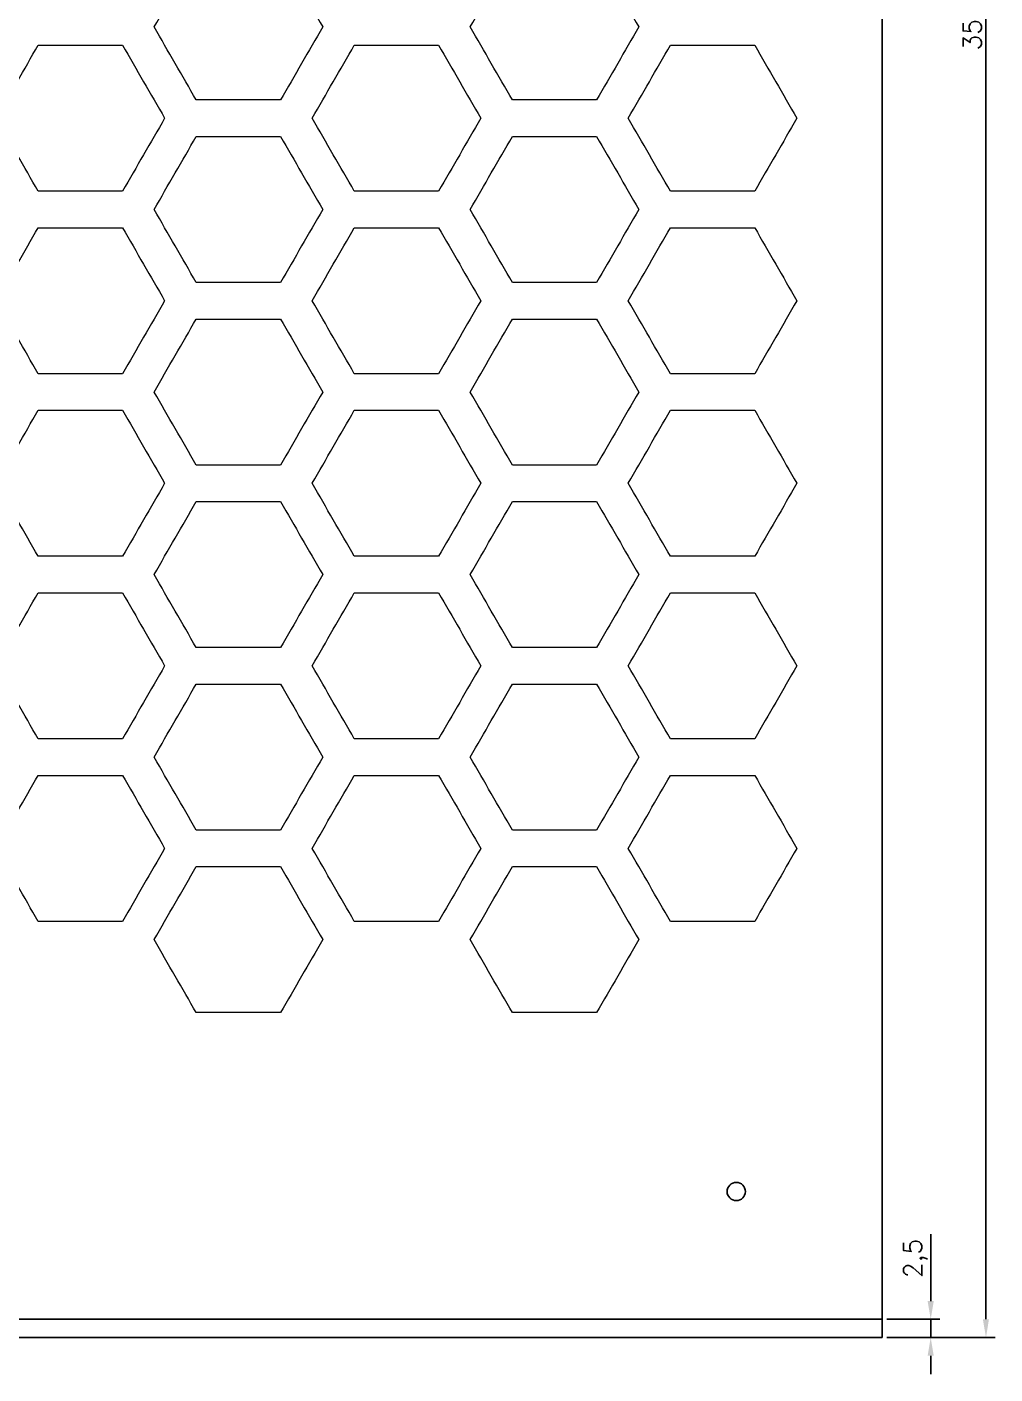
# Model space of a CAD drawing. Header units: inches. Extents: x 2 to 2337, y 1 to 1206.
# Drawn here: x 1530.5 to 1663.1, y 572.5 to 757 of the extents above; entities that cross this region are included whole.
import ezdxf

# ---------------------------------------------------------------- set-up
doc = ezdxf.new("R2010")
doc.units = ezdxf.units.IN
doc.header["$MEASUREMENT"] = 0
doc.styles.get("Standard").update_dxf_attribs({"font": 'txt', "bigfont": 'gbcbig.shx'})
doc.dimstyles.new('ISO-25', dxfattribs={"dimtxt": 2.5, "dimasz": 2.5, "dimexe": 1.25, "dimexo": 0.625, "dimtad": 1, "dimtxsty": 'Standard', "dimcen": 2.5, "dimadec": 0, "dimazin": 0, "dimtfac": 1, "dimtmove": 0, "dimatfit": 3, "dimfxl": 1, "dimarcsym": 0})

# ---------------------------------------------------------------- blocks, each defined once
blk = doc.blocks.new('*D40')
at = {"color": 0, "lineweight": -2}
for p, q in [((1648.3, 936.51), (1663.13, 936.51)), ((1661.88, 934.01), (1661.88, 580.01)), ((1648.3, 577.51), (1663.13, 577.51))]:
    blk.add_line(p, q, dxfattribs=at)
at = {"color": 0}
for points in [[(1661.46, 934.01), (1662.29, 934.01), (1661.88, 936.51)], [(1661.46, 580.01), (1662.29, 580.01), (1661.88, 577.51)]]:
    blk.add_solid(points, dxfattribs=at)
at = {"layer": 'Defpoints', "color": 0}
for p in [(1647.67, 936.51), (1647.67, 577.51), (1661.88, 577.51)]:
    blk.add_point(p, dxfattribs=at)
at = {"color": 0, "insert": (1660, 757.01), "char_height": 2.5, "attachment_point": 5, "rotation": 90}
blk.add_mtext('359', dxfattribs=at)
blk = doc.blocks.new('*D44')
at = {"color": 0, "lineweight": -2}
for p, q in [((1654.31, 582.51), (1654.31, 591.68)), ((1648.3, 580.01), (1655.56, 580.01)), ((1654.31, 577.51), (1654.31, 580.01)), ((1648.3, 577.51), (1655.56, 577.51)), ((1654.31, 575.01), (1654.31, 572.51))]:
    blk.add_line(p, q, dxfattribs=at)
at = {"color": 0}
for points in [[(1653.89, 582.51), (1654.73, 582.51), (1654.31, 580.01)], [(1653.89, 575.01), (1654.73, 575.01), (1654.31, 577.51)]]:
    blk.add_solid(points, dxfattribs=at)
at = {"layer": 'Defpoints', "color": 0}
for p in [(1647.67, 580.01), (1654.31, 580.01), (1647.67, 577.51)]:
    blk.add_point(p, dxfattribs=at)
at = {"color": 0, "insert": (1652.23, 588.35), "char_height": 2.5, "attachment_point": 5, "rotation": 90}
blk.add_mtext('2,5', dxfattribs=at)

msp = doc.modelspace()

# ---------------------------------------------------------------- linework, layer by layer
at = {"color": 0}
msp.add_line((1647.673, 936.513), (1647.673, 577.513), dxfattribs=at)
at = {"color": 4}
for p, q in [((1384.673, 580.013), (1647.673, 580.013)), ((1647.673, 577.513), (1384.673, 577.513))]:
    msp.add_line(p, q, dxfattribs=at)
msp.add_circle((1627.673, 597.513), 1.25, dxfattribs=at)
at = {"color": 7, "linetype": 'Continuous', "lineweight": 18}
for points in [[(1553.701, 767.009), (1551.776, 763.676), (1549.852, 760.343), (1547.927, 757.009), (1549.852, 753.676), (1551.776, 750.343), (1553.701, 747.009), (1557.55, 747.009), (1561.399, 747.009), (1565.248, 747.009), (1567.172, 750.343), (1569.097, 753.676), (1571.021, 757.009), (1569.097, 760.343), (1567.172, 763.676), (1565.248, 767.009), (1561.399, 767.009), (1557.55, 767.009), (1553.701, 767.009)], [(1553.701, 767.009), (1551.776, 763.676), (1549.852, 760.343), (1547.927, 757.009), (1549.852, 753.676), (1551.776, 750.343), (1553.701, 747.009), (1557.55, 747.009), (1561.399, 747.009), (1565.248, 747.009), (1567.172, 750.343), (1569.097, 753.676), (1571.021, 757.009), (1569.097, 760.343), (1567.172, 763.676), (1565.248, 767.009), (1561.399, 767.009), (1557.55, 767.009), (1553.701, 767.009)], [(1597.002, 767.009), (1595.078, 763.676), (1593.153, 760.343), (1591.229, 757.009), (1593.153, 753.676), (1595.078, 750.343), (1597.002, 747.009), (1600.851, 747.009), (1604.7, 747.009), (1608.549, 747.009), (1610.474, 750.343), (1612.398, 753.676), (1614.323, 757.009), (1612.398, 760.343), (1610.474, 763.676), (1608.549, 767.009), (1604.7, 767.009), (1600.851, 767.009), (1597.002, 767.009)], [(1597.002, 767.009), (1595.078, 763.676), (1593.153, 760.343), (1591.229, 757.009), (1593.153, 753.676), (1595.078, 750.343), (1597.002, 747.009), (1600.851, 747.009), (1604.7, 747.009), (1608.549, 747.009), (1610.474, 750.343), (1612.398, 753.676), (1614.323, 757.009), (1612.398, 760.343), (1610.474, 763.676), (1608.549, 767.009), (1604.7, 767.009), (1600.851, 767.009), (1597.002, 767.009)], [(1532.05, 754.509), (1530.126, 751.176), (1528.201, 747.843), (1526.277, 744.509), (1528.201, 741.176), (1530.126, 737.843), (1532.05, 734.509), (1535.899, 734.509), (1539.748, 734.509), (1543.597, 734.509), (1545.522, 737.843), (1547.446, 741.176), (1549.371, 744.509), (1547.446, 747.843), (1545.522, 751.176), (1543.597, 754.509), (1539.748, 754.509), (1535.899, 754.509), (1532.05, 754.509)], [(1532.05, 754.509), (1530.126, 751.176), (1528.201, 747.843), (1526.277, 744.509), (1528.201, 741.176), (1530.126, 737.843), (1532.05, 734.509), (1535.899, 734.509), (1539.748, 734.509), (1543.597, 734.509), (1545.522, 737.843), (1547.446, 741.176), (1549.371, 744.509), (1547.446, 747.843), (1545.522, 751.176), (1543.597, 754.509), (1539.748, 754.509), (1535.899, 754.509), (1532.05, 754.509)], [(1575.352, 754.509), (1573.427, 751.176), (1571.503, 747.843), (1569.578, 744.509), (1571.503, 741.176), (1573.427, 737.843), (1575.352, 734.509), (1579.201, 734.509), (1583.05, 734.509), (1586.899, 734.509), (1588.823, 737.843), (1590.748, 741.176), (1592.672, 744.509), (1590.748, 747.843), (1588.823, 751.176), (1586.899, 754.509), (1583.05, 754.509), (1579.201, 754.509), (1575.352, 754.509)], [(1575.352, 754.509), (1573.427, 751.176), (1571.503, 747.843), (1569.578, 744.509), (1571.503, 741.176), (1573.427, 737.843), (1575.352, 734.509), (1579.201, 734.509), (1583.05, 734.509), (1586.899, 734.509), (1588.823, 737.843), (1590.748, 741.176), (1592.672, 744.509), (1590.748, 747.843), (1588.823, 751.176), (1586.899, 754.509), (1583.05, 754.509), (1579.201, 754.509), (1575.352, 754.509)], [(1618.653, 754.509), (1616.728, 751.176), (1614.804, 747.843), (1612.879, 744.509), (1614.804, 741.176), (1616.728, 737.843), (1618.653, 734.509), (1622.502, 734.509), (1626.351, 734.509), (1630.2, 734.509), (1632.124, 737.843), (1634.049, 741.176), (1635.973, 744.509), (1634.049, 747.843), (1632.124, 751.176), (1630.2, 754.509), (1626.351, 754.509), (1622.502, 754.509), (1618.653, 754.509)], [(1618.653, 754.509), (1616.728, 751.176), (1614.804, 747.843), (1612.879, 744.509), (1614.804, 741.176), (1616.728, 737.843), (1618.653, 734.509), (1622.502, 734.509), (1626.351, 734.509), (1630.2, 734.509), (1632.124, 737.843), (1634.049, 741.176), (1635.973, 744.509), (1634.049, 747.843), (1632.124, 751.176), (1630.2, 754.509), (1626.351, 754.509), (1622.502, 754.509), (1618.653, 754.509)], [(1553.701, 742.009), (1551.776, 738.676), (1549.852, 735.343), (1547.927, 732.009), (1549.852, 728.676), (1551.776, 725.343), (1553.701, 722.009), (1557.55, 722.009), (1561.399, 722.009), (1565.248, 722.009), (1567.172, 725.343), (1569.097, 728.676), (1571.021, 732.009), (1569.097, 735.343), (1567.172, 738.676), (1565.248, 742.009), (1561.399, 742.009), (1557.55, 742.009), (1553.701, 742.009)], [(1553.701, 742.009), (1551.776, 738.676), (1549.852, 735.343), (1547.927, 732.009), (1549.852, 728.676), (1551.776, 725.343), (1553.701, 722.009), (1557.55, 722.009), (1561.399, 722.009), (1565.248, 722.009), (1567.172, 725.343), (1569.097, 728.676), (1571.021, 732.009), (1569.097, 735.343), (1567.172, 738.676), (1565.248, 742.009), (1561.399, 742.009), (1557.55, 742.009), (1553.701, 742.009)], [(1553.701, 742.009), (1551.776, 738.676), (1549.852, 735.343), (1547.927, 732.009), (1549.852, 728.676), (1551.776, 725.343), (1553.701, 722.009), (1557.55, 722.009), (1561.399, 722.009), (1565.248, 722.009), (1567.172, 725.343), (1569.097, 728.676), (1571.021, 732.009), (1569.097, 735.343), (1567.172, 738.676), (1565.248, 742.009), (1561.399, 742.009), (1557.55, 742.009), (1553.701, 742.009)], [(1553.701, 742.009), (1551.776, 738.676), (1549.852, 735.343), (1547.927, 732.009), (1549.852, 728.676), (1551.776, 725.343), (1553.701, 722.009), (1557.55, 722.009), (1561.399, 722.009), (1565.248, 722.009), (1567.172, 725.343), (1569.097, 728.676), (1571.021, 732.009), (1569.097, 735.343), (1567.172, 738.676), (1565.248, 742.009), (1561.399, 742.009), (1557.55, 742.009), (1553.701, 742.009)], [(1597.002, 742.009), (1595.078, 738.676), (1593.153, 735.343), (1591.229, 732.009), (1593.153, 728.676), (1595.078, 725.343), (1597.002, 722.009), (1600.851, 722.009), (1604.7, 722.009), (1608.549, 722.009), (1610.474, 725.343), (1612.398, 728.676), (1614.323, 732.009), (1612.398, 735.343), (1610.474, 738.676), (1608.549, 742.009), (1604.7, 742.009), (1600.851, 742.009), (1597.002, 742.009)], [(1597.002, 742.009), (1595.078, 738.676), (1593.153, 735.343), (1591.229, 732.009), (1593.153, 728.676), (1595.078, 725.343), (1597.002, 722.009), (1600.851, 722.009), (1604.7, 722.009), (1608.549, 722.009), (1610.474, 725.343), (1612.398, 728.676), (1614.323, 732.009), (1612.398, 735.343), (1610.474, 738.676), (1608.549, 742.009), (1604.7, 742.009), (1600.851, 742.009), (1597.002, 742.009)], [(1597.002, 742.009), (1595.078, 738.676), (1593.153, 735.343), (1591.229, 732.009), (1593.153, 728.676), (1595.078, 725.343), (1597.002, 722.009), (1600.851, 722.009), (1604.7, 722.009), (1608.549, 722.009), (1610.474, 725.343), (1612.398, 728.676), (1614.323, 732.009), (1612.398, 735.343), (1610.474, 738.676), (1608.549, 742.009), (1604.7, 742.009), (1600.851, 742.009), (1597.002, 742.009)], [(1597.002, 742.009), (1595.078, 738.676), (1593.153, 735.343), (1591.229, 732.009), (1593.153, 728.676), (1595.078, 725.343), (1597.002, 722.009), (1600.851, 722.009), (1604.7, 722.009), (1608.549, 722.009), (1610.474, 725.343), (1612.398, 728.676), (1614.323, 732.009), (1612.398, 735.343), (1610.474, 738.676), (1608.549, 742.009), (1604.7, 742.009), (1600.851, 742.009), (1597.002, 742.009)], [(1532.05, 729.509), (1530.126, 726.176), (1528.201, 722.843), (1526.277, 719.509), (1528.201, 716.176), (1530.126, 712.843), (1532.05, 709.509), (1535.899, 709.509), (1539.748, 709.509), (1543.597, 709.509), (1545.522, 712.843), (1547.446, 716.176), (1549.371, 719.509), (1547.446, 722.843), (1545.522, 726.176), (1543.597, 729.509), (1539.748, 729.509), (1535.899, 729.509), (1532.05, 729.509)], [(1532.05, 729.509), (1530.126, 726.176), (1528.201, 722.843), (1526.277, 719.509), (1528.201, 716.176), (1530.126, 712.843), (1532.05, 709.509), (1535.899, 709.509), (1539.748, 709.509), (1543.597, 709.509), (1545.522, 712.843), (1547.446, 716.176), (1549.371, 719.509), (1547.446, 722.843), (1545.522, 726.176), (1543.597, 729.509), (1539.748, 729.509), (1535.899, 729.509), (1532.05, 729.509)], [(1532.05, 729.509), (1530.126, 726.176), (1528.201, 722.843), (1526.277, 719.509), (1528.201, 716.176), (1530.126, 712.843), (1532.05, 709.509), (1535.899, 709.509), (1539.748, 709.509), (1543.597, 709.509), (1545.522, 712.843), (1547.446, 716.176), (1549.371, 719.509), (1547.446, 722.843), (1545.522, 726.176), (1543.597, 729.509), (1539.748, 729.509), (1535.899, 729.509), (1532.05, 729.509)], [(1532.05, 729.509), (1530.126, 726.176), (1528.201, 722.843), (1526.277, 719.509), (1528.201, 716.176), (1530.126, 712.843), (1532.05, 709.509), (1535.899, 709.509), (1539.748, 709.509), (1543.597, 709.509), (1545.522, 712.843), (1547.446, 716.176), (1549.371, 719.509), (1547.446, 722.843), (1545.522, 726.176), (1543.597, 729.509), (1539.748, 729.509), (1535.899, 729.509), (1532.05, 729.509)], [(1575.352, 729.509), (1573.427, 726.176), (1571.503, 722.843), (1569.578, 719.509), (1571.503, 716.176), (1573.427, 712.843), (1575.352, 709.509), (1579.201, 709.509), (1583.05, 709.509), (1586.899, 709.509), (1588.823, 712.843), (1590.748, 716.176), (1592.672, 719.509), (1590.748, 722.843), (1588.823, 726.176), (1586.899, 729.509), (1583.05, 729.509), (1579.201, 729.509), (1575.352, 729.509)], [(1575.352, 729.509), (1573.427, 726.176), (1571.503, 722.843), (1569.578, 719.509), (1571.503, 716.176), (1573.427, 712.843), (1575.352, 709.509), (1579.201, 709.509), (1583.05, 709.509), (1586.899, 709.509), (1588.823, 712.843), (1590.748, 716.176), (1592.672, 719.509), (1590.748, 722.843), (1588.823, 726.176), (1586.899, 729.509), (1583.05, 729.509), (1579.201, 729.509), (1575.352, 729.509)], [(1575.352, 729.509), (1573.427, 726.176), (1571.503, 722.843), (1569.578, 719.509), (1571.503, 716.176), (1573.427, 712.843), (1575.352, 709.509), (1579.201, 709.509), (1583.05, 709.509), (1586.899, 709.509), (1588.823, 712.843), (1590.748, 716.176), (1592.672, 719.509), (1590.748, 722.843), (1588.823, 726.176), (1586.899, 729.509), (1583.05, 729.509), (1579.201, 729.509), (1575.352, 729.509)], [(1575.352, 729.509), (1573.427, 726.176), (1571.503, 722.843), (1569.578, 719.509), (1571.503, 716.176), (1573.427, 712.843), (1575.352, 709.509), (1579.201, 709.509), (1583.05, 709.509), (1586.899, 709.509), (1588.823, 712.843), (1590.748, 716.176), (1592.672, 719.509), (1590.748, 722.843), (1588.823, 726.176), (1586.899, 729.509), (1583.05, 729.509), (1579.201, 729.509), (1575.352, 729.509)], [(1618.653, 729.509), (1616.728, 726.176), (1614.804, 722.843), (1612.879, 719.509), (1614.804, 716.176), (1616.728, 712.843), (1618.653, 709.509), (1622.502, 709.509), (1626.351, 709.509), (1630.2, 709.509), (1632.124, 712.843), (1634.049, 716.176), (1635.973, 719.509), (1634.049, 722.843), (1632.124, 726.176), (1630.2, 729.509), (1626.351, 729.509), (1622.502, 729.509), (1618.653, 729.509)], [(1618.653, 729.509), (1616.728, 726.176), (1614.804, 722.843), (1612.879, 719.509), (1614.804, 716.176), (1616.728, 712.843), (1618.653, 709.509), (1622.502, 709.509), (1626.351, 709.509), (1630.2, 709.509), (1632.124, 712.843), (1634.049, 716.176), (1635.973, 719.509), (1634.049, 722.843), (1632.124, 726.176), (1630.2, 729.509), (1626.351, 729.509), (1622.502, 729.509), (1618.653, 729.509)], [(1618.653, 729.509), (1616.728, 726.176), (1614.804, 722.843), (1612.879, 719.509), (1614.804, 716.176), (1616.728, 712.843), (1618.653, 709.509), (1622.502, 709.509), (1626.351, 709.509), (1630.2, 709.509), (1632.124, 712.843), (1634.049, 716.176), (1635.973, 719.509), (1634.049, 722.843), (1632.124, 726.176), (1630.2, 729.509), (1626.351, 729.509), (1622.502, 729.509), (1618.653, 729.509)], [(1618.653, 729.509), (1616.728, 726.176), (1614.804, 722.843), (1612.879, 719.509), (1614.804, 716.176), (1616.728, 712.843), (1618.653, 709.509), (1622.502, 709.509), (1626.351, 709.509), (1630.2, 709.509), (1632.124, 712.843), (1634.049, 716.176), (1635.973, 719.509), (1634.049, 722.843), (1632.124, 726.176), (1630.2, 729.509), (1626.351, 729.509), (1622.502, 729.509), (1618.653, 729.509)], [(1553.701, 717.009), (1551.776, 713.676), (1549.852, 710.343), (1547.927, 707.009), (1549.852, 703.676), (1551.776, 700.343), (1553.701, 697.009), (1557.55, 697.009), (1561.399, 697.009), (1565.248, 697.009), (1567.172, 700.343), (1569.097, 703.676), (1571.021, 707.009), (1569.097, 710.343), (1567.172, 713.676), (1565.248, 717.009), (1561.399, 717.009), (1557.55, 717.009), (1553.701, 717.009)], [(1553.701, 717.009), (1551.776, 713.676), (1549.852, 710.343), (1547.927, 707.009), (1549.852, 703.676), (1551.776, 700.343), (1553.701, 697.009), (1557.55, 697.009), (1561.399, 697.009), (1565.248, 697.009), (1567.172, 700.343), (1569.097, 703.676), (1571.021, 707.009), (1569.097, 710.343), (1567.172, 713.676), (1565.248, 717.009), (1561.399, 717.009), (1557.55, 717.009), (1553.701, 717.009)], [(1597.002, 717.009), (1595.078, 713.676), (1593.153, 710.343), (1591.229, 707.009), (1593.153, 703.676), (1595.078, 700.343), (1597.002, 697.009), (1600.851, 697.009), (1604.7, 697.009), (1608.549, 697.009), (1610.474, 700.343), (1612.398, 703.676), (1614.323, 707.009), (1612.398, 710.343), (1610.474, 713.676), (1608.549, 717.009), (1604.7, 717.009), (1600.851, 717.009), (1597.002, 717.009)], [(1597.002, 717.009), (1595.078, 713.676), (1593.153, 710.343), (1591.229, 707.009), (1593.153, 703.676), (1595.078, 700.343), (1597.002, 697.009), (1600.851, 697.009), (1604.7, 697.009), (1608.549, 697.009), (1610.474, 700.343), (1612.398, 703.676), (1614.323, 707.009), (1612.398, 710.343), (1610.474, 713.676), (1608.549, 717.009), (1604.7, 717.009), (1600.851, 717.009), (1597.002, 717.009)], [(1532.05, 704.509), (1530.126, 701.176), (1528.201, 697.843), (1526.277, 694.509), (1528.201, 691.176), (1530.126, 687.843), (1532.05, 684.509), (1535.899, 684.509), (1539.748, 684.509), (1543.597, 684.509), (1545.522, 687.843), (1547.446, 691.176), (1549.371, 694.509), (1547.446, 697.843), (1545.522, 701.176), (1543.597, 704.509), (1539.748, 704.509), (1535.899, 704.509), (1532.05, 704.509)], [(1532.05, 704.509), (1530.126, 701.176), (1528.201, 697.843), (1526.277, 694.509), (1528.201, 691.176), (1530.126, 687.843), (1532.05, 684.509), (1535.899, 684.509), (1539.748, 684.509), (1543.597, 684.509), (1545.522, 687.843), (1547.446, 691.176), (1549.371, 694.509), (1547.446, 697.843), (1545.522, 701.176), (1543.597, 704.509), (1539.748, 704.509), (1535.899, 704.509), (1532.05, 704.509)], [(1575.352, 704.509), (1573.427, 701.176), (1571.503, 697.843), (1569.578, 694.509), (1571.503, 691.176), (1573.427, 687.843), (1575.352, 684.509), (1579.201, 684.509), (1583.05, 684.509), (1586.899, 684.509), (1588.823, 687.843), (1590.748, 691.176), (1592.672, 694.509), (1590.748, 697.843), (1588.823, 701.176), (1586.899, 704.509), (1583.05, 704.509), (1579.201, 704.509), (1575.352, 704.509)], [(1575.352, 704.509), (1573.427, 701.176), (1571.503, 697.843), (1569.578, 694.509), (1571.503, 691.176), (1573.427, 687.843), (1575.352, 684.509), (1579.201, 684.509), (1583.05, 684.509), (1586.899, 684.509), (1588.823, 687.843), (1590.748, 691.176), (1592.672, 694.509), (1590.748, 697.843), (1588.823, 701.176), (1586.899, 704.509), (1583.05, 704.509), (1579.201, 704.509), (1575.352, 704.509)], [(1618.653, 704.509), (1616.728, 701.176), (1614.804, 697.843), (1612.879, 694.509), (1614.804, 691.176), (1616.728, 687.843), (1618.653, 684.509), (1622.502, 684.509), (1626.351, 684.509), (1630.2, 684.509), (1632.124, 687.843), (1634.049, 691.176), (1635.973, 694.509), (1634.049, 697.843), (1632.124, 701.176), (1630.2, 704.509), (1626.351, 704.509), (1622.502, 704.509), (1618.653, 704.509)], [(1618.653, 704.509), (1616.728, 701.176), (1614.804, 697.843), (1612.879, 694.509), (1614.804, 691.176), (1616.728, 687.843), (1618.653, 684.509), (1622.502, 684.509), (1626.351, 684.509), (1630.2, 684.509), (1632.124, 687.843), (1634.049, 691.176), (1635.973, 694.509), (1634.049, 697.843), (1632.124, 701.176), (1630.2, 704.509), (1626.351, 704.509), (1622.502, 704.509), (1618.653, 704.509)], [(1553.701, 692.009), (1551.776, 688.676), (1549.852, 685.343), (1547.927, 682.009), (1549.852, 678.676), (1551.776, 675.343), (1553.701, 672.009), (1557.55, 672.009), (1561.399, 672.009), (1565.248, 672.009), (1567.172, 675.343), (1569.097, 678.676), (1571.021, 682.009), (1569.097, 685.343), (1567.172, 688.676), (1565.248, 692.009), (1561.399, 692.009), (1557.55, 692.009), (1553.701, 692.009)], [(1553.701, 692.009), (1551.776, 688.676), (1549.852, 685.343), (1547.927, 682.009), (1549.852, 678.676), (1551.776, 675.343), (1553.701, 672.009), (1557.55, 672.009), (1561.399, 672.009), (1565.248, 672.009), (1567.172, 675.343), (1569.097, 678.676), (1571.021, 682.009), (1569.097, 685.343), (1567.172, 688.676), (1565.248, 692.009), (1561.399, 692.009), (1557.55, 692.009), (1553.701, 692.009)], [(1597.002, 692.009), (1595.078, 688.676), (1593.153, 685.343), (1591.229, 682.009), (1593.153, 678.676), (1595.078, 675.343), (1597.002, 672.009), (1600.851, 672.009), (1604.7, 672.009), (1608.549, 672.009), (1610.474, 675.343), (1612.398, 678.676), (1614.323, 682.009), (1612.398, 685.343), (1610.474, 688.676), (1608.549, 692.009), (1604.7, 692.009), (1600.851, 692.009), (1597.002, 692.009)], [(1597.002, 692.009), (1595.078, 688.676), (1593.153, 685.343), (1591.229, 682.009), (1593.153, 678.676), (1595.078, 675.343), (1597.002, 672.009), (1600.851, 672.009), (1604.7, 672.009), (1608.549, 672.009), (1610.474, 675.343), (1612.398, 678.676), (1614.323, 682.009), (1612.398, 685.343), (1610.474, 688.676), (1608.549, 692.009), (1604.7, 692.009), (1600.851, 692.009), (1597.002, 692.009)], [(1532.05, 679.509), (1530.126, 676.176), (1528.201, 672.843), (1526.277, 669.509), (1528.201, 666.176), (1530.126, 662.843), (1532.05, 659.509), (1535.899, 659.509), (1539.748, 659.509), (1543.597, 659.509), (1545.522, 662.843), (1547.446, 666.176), (1549.371, 669.509), (1547.446, 672.843), (1545.522, 676.176), (1543.597, 679.509), (1539.748, 679.509), (1535.899, 679.509), (1532.05, 679.509)], [(1532.05, 679.509), (1530.126, 676.176), (1528.201, 672.843), (1526.277, 669.509), (1528.201, 666.176), (1530.126, 662.843), (1532.05, 659.509), (1535.899, 659.509), (1539.748, 659.509), (1543.597, 659.509), (1545.522, 662.843), (1547.446, 666.176), (1549.371, 669.509), (1547.446, 672.843), (1545.522, 676.176), (1543.597, 679.509), (1539.748, 679.509), (1535.899, 679.509), (1532.05, 679.509)], [(1575.352, 679.509), (1573.427, 676.176), (1571.503, 672.843), (1569.578, 669.509), (1571.503, 666.176), (1573.427, 662.843), (1575.352, 659.509), (1579.201, 659.509), (1583.05, 659.509), (1586.899, 659.509), (1588.823, 662.843), (1590.748, 666.176), (1592.672, 669.509), (1590.748, 672.843), (1588.823, 676.176), (1586.899, 679.509), (1583.05, 679.509), (1579.201, 679.509), (1575.352, 679.509)], [(1575.352, 679.509), (1573.427, 676.176), (1571.503, 672.843), (1569.578, 669.509), (1571.503, 666.176), (1573.427, 662.843), (1575.352, 659.509), (1579.201, 659.509), (1583.05, 659.509), (1586.899, 659.509), (1588.823, 662.843), (1590.748, 666.176), (1592.672, 669.509), (1590.748, 672.843), (1588.823, 676.176), (1586.899, 679.509), (1583.05, 679.509), (1579.201, 679.509), (1575.352, 679.509)], [(1618.653, 679.509), (1616.728, 676.176), (1614.804, 672.843), (1612.879, 669.509), (1614.804, 666.176), (1616.728, 662.843), (1618.653, 659.509), (1622.502, 659.509), (1626.351, 659.509), (1630.2, 659.509), (1632.124, 662.843), (1634.049, 666.176), (1635.973, 669.509), (1634.049, 672.843), (1632.124, 676.176), (1630.2, 679.509), (1626.351, 679.509), (1622.502, 679.509), (1618.653, 679.509)], [(1618.653, 679.509), (1616.728, 676.176), (1614.804, 672.843), (1612.879, 669.509), (1614.804, 666.176), (1616.728, 662.843), (1618.653, 659.509), (1622.502, 659.509), (1626.351, 659.509), (1630.2, 659.509), (1632.124, 662.843), (1634.049, 666.176), (1635.973, 669.509), (1634.049, 672.843), (1632.124, 676.176), (1630.2, 679.509), (1626.351, 679.509), (1622.502, 679.509), (1618.653, 679.509)], [(1553.701, 667.009), (1551.776, 663.676), (1549.852, 660.343), (1547.927, 657.009), (1549.852, 653.676), (1551.776, 650.343), (1553.701, 647.009), (1557.55, 647.009), (1561.399, 647.009), (1565.248, 647.009), (1567.172, 650.343), (1569.097, 653.676), (1571.021, 657.009), (1569.097, 660.343), (1567.172, 663.676), (1565.248, 667.009), (1561.399, 667.009), (1557.55, 667.009), (1553.701, 667.009)], [(1553.701, 667.009), (1551.776, 663.676), (1549.852, 660.343), (1547.927, 657.009), (1549.852, 653.676), (1551.776, 650.343), (1553.701, 647.009), (1557.55, 647.009), (1561.399, 647.009), (1565.248, 647.009), (1567.172, 650.343), (1569.097, 653.676), (1571.021, 657.009), (1569.097, 660.343), (1567.172, 663.676), (1565.248, 667.009), (1561.399, 667.009), (1557.55, 667.009), (1553.701, 667.009)], [(1597.002, 667.009), (1595.078, 663.676), (1593.153, 660.343), (1591.229, 657.009), (1593.153, 653.676), (1595.078, 650.343), (1597.002, 647.009), (1600.851, 647.009), (1604.7, 647.009), (1608.549, 647.009), (1610.474, 650.343), (1612.398, 653.676), (1614.323, 657.009), (1612.398, 660.343), (1610.474, 663.676), (1608.549, 667.009), (1604.7, 667.009), (1600.851, 667.009), (1597.002, 667.009)], [(1597.002, 667.009), (1595.078, 663.676), (1593.153, 660.343), (1591.229, 657.009), (1593.153, 653.676), (1595.078, 650.343), (1597.002, 647.009), (1600.851, 647.009), (1604.7, 647.009), (1608.549, 647.009), (1610.474, 650.343), (1612.398, 653.676), (1614.323, 657.009), (1612.398, 660.343), (1610.474, 663.676), (1608.549, 667.009), (1604.7, 667.009), (1600.851, 667.009), (1597.002, 667.009)], [(1532.05, 654.509), (1530.126, 651.176), (1528.201, 647.843), (1526.277, 644.509), (1528.201, 641.176), (1530.126, 637.843), (1532.05, 634.509), (1535.899, 634.509), (1539.748, 634.509), (1543.597, 634.509), (1545.522, 637.843), (1547.446, 641.176), (1549.371, 644.509), (1547.446, 647.843), (1545.522, 651.176), (1543.597, 654.509), (1539.748, 654.509), (1535.899, 654.509), (1532.05, 654.509)], [(1532.05, 654.509), (1530.126, 651.176), (1528.201, 647.843), (1526.277, 644.509), (1528.201, 641.176), (1530.126, 637.843), (1532.05, 634.509), (1535.899, 634.509), (1539.748, 634.509), (1543.597, 634.509), (1545.522, 637.843), (1547.446, 641.176), (1549.371, 644.509), (1547.446, 647.843), (1545.522, 651.176), (1543.597, 654.509), (1539.748, 654.509), (1535.899, 654.509), (1532.05, 654.509)], [(1575.352, 654.509), (1573.427, 651.176), (1571.503, 647.843), (1569.578, 644.509), (1571.503, 641.176), (1573.427, 637.843), (1575.352, 634.509), (1579.201, 634.509), (1583.05, 634.509), (1586.899, 634.509), (1588.823, 637.843), (1590.748, 641.176), (1592.672, 644.509), (1590.748, 647.843), (1588.823, 651.176), (1586.899, 654.509), (1583.05, 654.509), (1579.201, 654.509), (1575.352, 654.509)], [(1575.352, 654.509), (1573.427, 651.176), (1571.503, 647.843), (1569.578, 644.509), (1571.503, 641.176), (1573.427, 637.843), (1575.352, 634.509), (1579.201, 634.509), (1583.05, 634.509), (1586.899, 634.509), (1588.823, 637.843), (1590.748, 641.176), (1592.672, 644.509), (1590.748, 647.843), (1588.823, 651.176), (1586.899, 654.509), (1583.05, 654.509), (1579.201, 654.509), (1575.352, 654.509)], [(1618.653, 654.509), (1616.728, 651.176), (1614.804, 647.843), (1612.879, 644.509), (1614.804, 641.176), (1616.728, 637.843), (1618.653, 634.509), (1622.502, 634.509), (1626.351, 634.509), (1630.2, 634.509), (1632.124, 637.843), (1634.049, 641.176), (1635.973, 644.509), (1634.049, 647.843), (1632.124, 651.176), (1630.2, 654.509), (1626.351, 654.509), (1622.502, 654.509), (1618.653, 654.509)], [(1618.653, 654.509), (1616.728, 651.176), (1614.804, 647.843), (1612.879, 644.509), (1614.804, 641.176), (1616.728, 637.843), (1618.653, 634.509), (1622.502, 634.509), (1626.351, 634.509), (1630.2, 634.509), (1632.124, 637.843), (1634.049, 641.176), (1635.973, 644.509), (1634.049, 647.843), (1632.124, 651.176), (1630.2, 654.509), (1626.351, 654.509), (1622.502, 654.509), (1618.653, 654.509)], [(1553.701, 642.009), (1551.776, 638.676), (1549.852, 635.343), (1547.927, 632.009), (1549.852, 628.676), (1551.776, 625.343), (1553.701, 622.009), (1557.55, 622.009), (1561.399, 622.009), (1565.248, 622.009), (1567.172, 625.343), (1569.097, 628.676), (1571.021, 632.009), (1569.097, 635.343), (1567.172, 638.676), (1565.248, 642.009), (1561.399, 642.009), (1557.55, 642.009), (1553.701, 642.009)], [(1553.701, 642.009), (1551.776, 638.676), (1549.852, 635.343), (1547.927, 632.009), (1549.852, 628.676), (1551.776, 625.343), (1553.701, 622.009), (1557.55, 622.009), (1561.399, 622.009), (1565.248, 622.009), (1567.172, 625.343), (1569.097, 628.676), (1571.021, 632.009), (1569.097, 635.343), (1567.172, 638.676), (1565.248, 642.009), (1561.399, 642.009), (1557.55, 642.009), (1553.701, 642.009)], [(1597.002, 642.009), (1595.078, 638.676), (1593.153, 635.343), (1591.229, 632.009), (1593.153, 628.676), (1595.078, 625.343), (1597.002, 622.009), (1600.851, 622.009), (1604.7, 622.009), (1608.549, 622.009), (1610.474, 625.343), (1612.398, 628.676), (1614.323, 632.009), (1612.398, 635.343), (1610.474, 638.676), (1608.549, 642.009), (1604.7, 642.009), (1600.851, 642.009), (1597.002, 642.009)], [(1597.002, 642.009), (1595.078, 638.676), (1593.153, 635.343), (1591.229, 632.009), (1593.153, 628.676), (1595.078, 625.343), (1597.002, 622.009), (1600.851, 622.009), (1604.7, 622.009), (1608.549, 622.009), (1610.474, 625.343), (1612.398, 628.676), (1614.323, 632.009), (1612.398, 635.343), (1610.474, 638.676), (1608.549, 642.009), (1604.7, 642.009), (1600.851, 642.009), (1597.002, 642.009)]]:
    msp.add_open_spline(points, degree=3, knots=[0, 0, 0, 0, 0.1666667, 0.1666667, 0.1666667, 0.3333333, 0.3333333, 0.3333333, 0.5, 0.5, 0.5, 0.6666667, 0.6666667, 0.6666667, 0.8333333, 0.8333333, 0.8333333, 1, 1, 1, 1], dxfattribs=at)

# ---------------------------------------------------------------- dimensions: what is measured, and where the dimension line sits
at = {"color": 1}
for base, p1, p2, picture, middle in [((1661.876, 577.513), (1647.673, 936.513), (1647.673, 577.513), '*D40', (1660.001, 757.013)), ((1654.309, 580.013), (1647.673, 577.513), (1647.673, 580.013), '*D44', (1652.226, 588.347))]:
    dim = msp.add_linear_dim(base=base, p1=p1, p2=p2, angle=90, dimstyle='ISO-25', dxfattribs=at)
    dim.commit()
    dim.dimension.update_dxf_attribs({"geometry": picture, "text_midpoint": middle})

doc.saveas('drawing.dxf')
